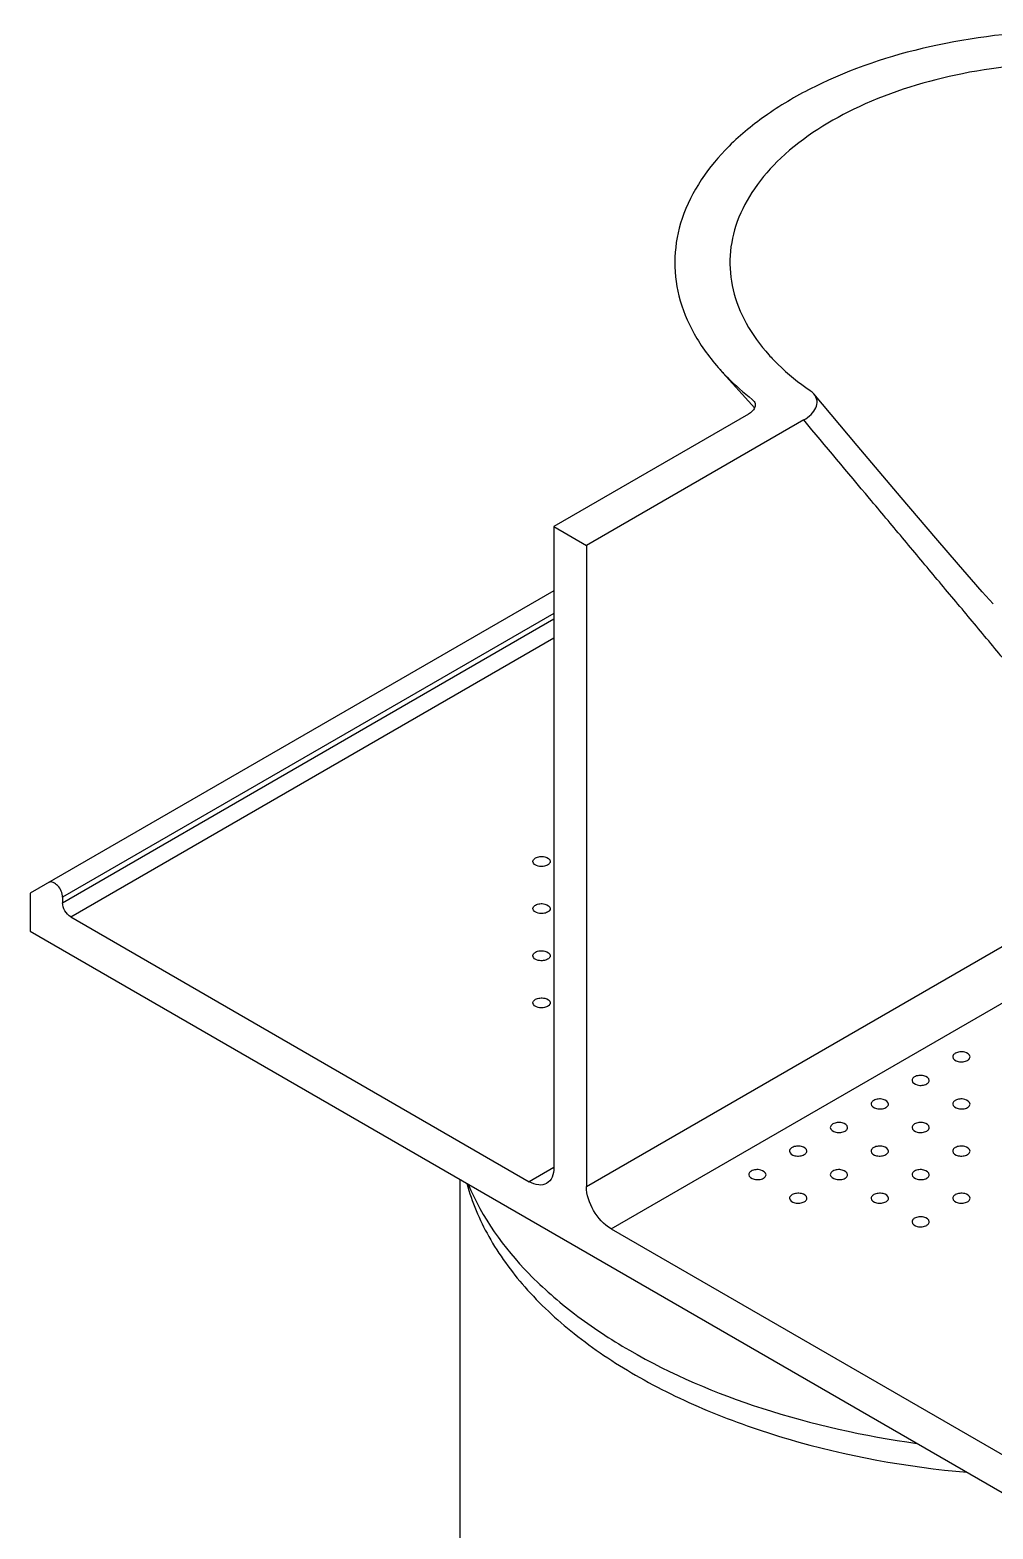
# Model space of a CAD drawing. Header units: millimetres. Extents: x 0 to 1189, y 0 to 841.
# Drawn here: x 751.1 to 834.5, y 346.2 to 476 of the extents above; entities that cross this region are included whole.
import ezdxf

# ---------------------------------------------------------------- set-up
doc = ezdxf.new("R2010")
doc.units = ezdxf.units.MM
doc.header["$LTSCALE"] = 65.395
doc.layers.get('0').update_dxf_attribs({"linetype": 'CONTINUOUS'})
doc.layers.add('AXIS', color=7, linetype='CONTINUOUS')
doc.layers.add('SURFACES', color=7, linetype='CONTINUOUS')

msp = doc.modelspace()

# ---------------------------------------------------------------- linework, layer by layer
at = {"color": 7, "linetype": 'Continuous'}
for p, q in [((813.3, 442.75), (796.45, 433.02)), ((818.1, 442.25), (799.27, 431.38)), ((796.45, 433.02), (796.45, 377.49)), ((796.45, 433.02), (799.27, 431.38)), ((799.27, 431.38), (799.27, 375.86)), ((796.45, 427.46), (751.06, 401.25)), ((834.5, 426.32), (834.5, 426.32)), ((751.06, 401.25), (751.06, 397.98)), ((753.88, 400.91), (753.88, 400.43)), ((754.59, 399.21), (794.32, 376.27)), ((801.4, 372.19), (841.13, 349.25))]:
    msp.add_line(p, q, dxfattribs=at)
at = {"color": 9, "linetype": 'Continuous'}
for p, q in [((796.45, 425.48), (753.88, 400.91)), ((753.88, 400.43), (796.45, 425.01)), ((754.59, 399.21), (796.45, 423.37)), ((799.27, 375.86), (882.18, 423.73)), ((801.4, 372.19), (884.3, 420.05)), ((796.45, 377.49), (794.32, 376.27))]:
    msp.add_line(p, q, dxfattribs=at)
at = {"color": 7, "linetype": 'Continuous'}
msp.add_lwpolyline([(834.5, 426.32), (833.57, 427.36), (832.63, 428.44), (831.51, 429.73), (829.55, 432.01), (826.55, 435.53), (822.74, 440.04), (818.98, 444.5)], dxfattribs=at)
for points, knots in [([(862.24, 472.08), (858.92, 473.48), (851.67, 475.49), (840.38, 476.3), (829.22, 475), (820.69, 472.18), (815.01, 468.89), (810.72, 465.42), (807.67, 461.1), (806.77, 456.36), (807.14, 452.9), (808.52, 449.56), (809.99, 447.56), (810.85, 446.62)], [0, 0, 0, 0, 0.144052, 0.297954, 0.450532, 0.590914, 0.654074, 0.711776, 0.81153, 0.856872, 0.901868, 0.948932, 1, 1, 1, 1]), ([(860.9, 469.19), (858.1, 470.54), (851.84, 472.53), (841.95, 473.52), (832.03, 472.62), (823.15, 469.91), (817.07, 466.16), (813.78, 462.44), (812.23, 459.55), (811.57, 456.51), (811.84, 453.45), (813.03, 450.49), (814.33, 448.73), (815.08, 447.89)], [0, 0, 0, 0, 0.141008, 0.293783, 0.446857, 0.588678, 0.710692, 0.763654, 0.811981, 0.857375, 0.902235, 0.9491, 1, 1, 1, 1]), ([(815.08, 447.89), (815.33, 447.61), (816.43, 446.47), (817.67, 445.48), (818.65, 444.79)], [0, 0, 0, 0, 0.238882, 1, 1, 1, 1]), ([(810.85, 446.62), (811.05, 446.39), (811.93, 445.46), (812.88, 444.62), (813.64, 444.02)], [0, 0, 0, 0, 0.242117, 1, 1, 1, 1]), ([(818.1, 442.25), (818.33, 442.39), (818.74, 442.68), (819.19, 443.25), (819.32, 443.93), (819.12, 444.33), (818.98, 444.5)], [0, 0, 0, 0, 0.291987, 0.543024, 0.765622, 1, 1, 1, 1]), ([(813.76, 443.91), (813.83, 443.82), (813.93, 443.61), (813.86, 443.26), (813.63, 442.97), (813.42, 442.82), (813.3, 442.75)], [0, 0, 0, 0, 0.234646, 0.457112, 0.708255, 1, 1, 1, 1]), ([(753.88, 400.91), (753.88, 401.09), (753.78, 401.47), (753.47, 401.99), (752.91, 402.32), (752.68, 402.19)], [0, 0, 0, 0, 0.277659, 0.577358, 1, 1, 1, 1]), ([(754.59, 399.21), (754.38, 399.33), (754.05, 399.71), (753.88, 400.19), (753.88, 400.43)], [0, 0, 0, 0, 0.499999, 1, 1, 1, 1]), ([(796.45, 377.49), (796.45, 377.21), (796.38, 376.68), (796.03, 376.24), (795.82, 376.12)], [0, 0, 0, 0, 0.550825, 1, 1, 1, 1]), ([(795.82, 376.12), (795.62, 376), (795.07, 375.92), (794.57, 376.13), (794.32, 376.27)], [0, 0, 0, 0, 0.449176, 1, 1, 1, 1]), ([(801.4, 372.19), (800.77, 372.55), (799.77, 373.7), (799.27, 375.13), (799.27, 375.86)], [0, 0, 0, 0, 0.499999, 1, 1, 1, 1])]:
    msp.add_open_spline(points, degree=3, knots=knots, dxfattribs=at)
at = {"color": 9, "linetype": 'Continuous'}
for points, knots in [([(865.3, 469.5), (864.35, 467.27), (862.45, 462.81), (859.6, 456.12), (856.75, 449.43), (854.38, 443.85), (852.48, 439.39), (851.06, 436.04), (849.63, 432.69), (848.21, 429.35), (846.8, 426), (845.62, 423.21), (844.68, 420.97), (843.93, 419.3), (843.17, 417.98), (842.38, 417.1), (841.61, 416.49), (840.51, 416.16), (839.45, 416.74), (838.72, 417.55), (838.01, 418.39), (837.31, 419.25), (836.37, 420.4), (835.19, 421.83), (833.77, 423.53), (832.35, 425.24), (830.92, 426.94), (829.02, 429.21), (826.65, 432.05), (822.85, 436.58), (820, 439.98), (818.1, 442.25)], [0, 0, 0, 0, 0.077641, 0.155281, 0.23292, 0.310558, 0.349376, 0.388192, 0.427005, 0.465814, 0.504613, 0.543399, 0.562815, 0.582347, 0.601944, 0.611362, 0.61995, 0.63349, 0.644842, 0.656463, 0.668296, 0.680166, 0.692034, 0.715753, 0.739455, 0.76315, 0.786839, 0.810527, 0.857898, 0.905266, 1, 1, 1, 1]), ([(788.91, 376.12), (789.34, 374.52), (790.7, 371.31), (793.91, 366.91), (798.24, 362.88), (803.59, 359.31), (809.83, 356.27), (819.33, 352.95), (827.01, 351.57), (832.25, 351.1)], [0, 0, 0, 0, 0.094234, 0.195984, 0.307278, 0.428846, 0.560359, 0.700675, 1, 1, 1, 1])]:
    msp.add_open_spline(points, degree=3, knots=knots, dxfattribs=at)
at = {"color": 7, "linetype": 'Continuous'}
for points in [[(818.98, 444.5), (818.89, 444.61), (818.77, 444.71), (818.65, 444.79)], [(813.64, 444.02), (813.68, 443.99), (813.72, 443.95), (813.76, 443.91)]]:
    msp.add_open_spline(points, degree=3, dxfattribs=at)
at = {"layer": 'AXIS', "color": 7, "linetype": 'Continuous'}
for points, knots in [([(794.63, 404.01), (794.63, 404.04), (794.66, 404.17), (794.77, 404.26), (794.85, 404.31)], [0, 0, 0, 0, 0.220966, 1, 1, 1, 1]), ([(795.91, 403.7), (795.8, 403.63), (795.51, 403.56), (795.06, 403.57), (794.63, 403.8), (794.63, 404.01)], [0, 0, 0, 0, 0.277667, 0.577386, 1, 1, 1, 1]), ([(794.85, 404.31), (794.97, 404.38), (795.25, 404.45), (795.71, 404.45), (796.13, 404.21), (796.13, 404.01)], [0, 0, 0, 0, 0.277667, 0.577386, 1, 1, 1, 1]), ([(796.13, 404.01), (796.13, 403.98), (796.11, 403.85), (796, 403.75), (795.91, 403.7)], [0, 0, 0, 0, 0.220966, 1, 1, 1, 1]), ([(794.63, 399.92), (794.63, 399.95), (794.66, 400.08), (794.77, 400.18), (794.85, 400.23)], [0, 0, 0, 0, 0.220966, 1, 1, 1, 1]), ([(795.91, 399.62), (795.8, 399.55), (795.51, 399.48), (795.06, 399.49), (794.63, 399.72), (794.63, 399.92)], [0, 0, 0, 0, 0.277667, 0.577386, 1, 1, 1, 1]), ([(794.85, 400.23), (794.97, 400.3), (795.25, 400.37), (795.71, 400.36), (796.13, 400.13), (796.13, 399.92)], [0, 0, 0, 0, 0.277667, 0.577386, 1, 1, 1, 1]), ([(796.13, 399.92), (796.13, 399.9), (796.11, 399.77), (796, 399.67), (795.91, 399.62)], [0, 0, 0, 0, 0.220966, 1, 1, 1, 1]), ([(794.63, 395.84), (794.63, 395.87), (794.66, 396), (794.77, 396.1), (794.85, 396.15)], [0, 0, 0, 0, 0.220966, 1, 1, 1, 1]), ([(794.85, 396.15), (794.97, 396.22), (795.25, 396.29), (795.71, 396.28), (796.13, 396.05), (796.13, 395.84)], [0, 0, 0, 0, 0.277667, 0.577386, 1, 1, 1, 1]), ([(795.91, 395.54), (795.8, 395.47), (795.51, 395.4), (795.06, 395.4), (794.63, 395.64), (794.63, 395.84)], [0, 0, 0, 0, 0.277667, 0.577386, 1, 1, 1, 1]), ([(796.13, 395.84), (796.13, 395.81), (796.11, 395.68), (796, 395.59), (795.91, 395.54)], [0, 0, 0, 0, 0.220966, 1, 1, 1, 1]), ([(794.85, 392.07), (794.97, 392.13), (795.25, 392.2), (795.71, 392.2), (796.13, 391.96), (796.13, 391.76)], [0, 0, 0, 0, 0.277667, 0.577386, 1, 1, 1, 1]), ([(794.63, 391.76), (794.63, 391.79), (794.66, 391.92), (794.77, 392.02), (794.85, 392.07)], [0, 0, 0, 0, 0.220966, 1, 1, 1, 1]), ([(795.91, 391.45), (795.8, 391.39), (795.51, 391.32), (795.06, 391.32), (794.63, 391.56), (794.63, 391.76)], [0, 0, 0, 0, 0.277667, 0.577386, 1, 1, 1, 1]), ([(796.13, 391.76), (796.13, 391.73), (796.11, 391.6), (796, 391.5), (795.91, 391.45)], [0, 0, 0, 0, 0.220966, 1, 1, 1, 1]), ([(831.23, 387.39), (831.2, 387.37), (831.09, 387.3), (831.01, 387.18), (831.01, 387.09)], [0, 0, 0, 0, 0.293914, 1, 1, 1, 1]), ([(831.01, 387.09), (831.01, 386.88), (831.43, 386.65), (831.89, 386.64), (832.18, 386.71), (832.29, 386.78)], [0, 0, 0, 0, 0.422614, 0.722333, 1, 1, 1, 1]), ([(832.51, 387.09), (832.51, 387.29), (832.09, 387.53), (831.63, 387.53), (831.35, 387.46), (831.23, 387.39)], [0, 0, 0, 0, 0.422614, 0.722333, 1, 1, 1, 1]), ([(832.29, 386.78), (832.32, 386.8), (832.43, 386.87), (832.51, 387), (832.51, 387.09)], [0, 0, 0, 0, 0.293914, 1, 1, 1, 1]), ([(827.7, 385.35), (827.66, 385.33), (827.56, 385.26), (827.48, 385.14), (827.48, 385.05)], [0, 0, 0, 0, 0.293914, 1, 1, 1, 1]), ([(827.48, 385.05), (827.48, 384.84), (827.9, 384.61), (828.36, 384.6), (828.64, 384.67), (828.76, 384.74)], [0, 0, 0, 0, 0.422614, 0.722333, 1, 1, 1, 1]), ([(828.98, 385.05), (828.98, 385.25), (828.55, 385.48), (828.09, 385.49), (827.81, 385.42), (827.7, 385.35)], [0, 0, 0, 0, 0.422614, 0.722333, 1, 1, 1, 1]), ([(828.76, 384.74), (828.79, 384.76), (828.89, 384.83), (828.98, 384.95), (828.98, 385.05)], [0, 0, 0, 0, 0.293914, 1, 1, 1, 1]), ([(824.16, 383.31), (824.13, 383.29), (824.02, 383.22), (823.94, 383.1), (823.94, 383)], [0, 0, 0, 0, 0.293914, 1, 1, 1, 1]), ([(825.44, 383), (825.44, 383.21), (825.02, 383.44), (824.56, 383.45), (824.28, 383.38), (824.16, 383.31)], [0, 0, 0, 0, 0.422614, 0.722333, 1, 1, 1, 1]), ([(831.23, 383.31), (831.2, 383.29), (831.09, 383.22), (831.01, 383.1), (831.01, 383)], [0, 0, 0, 0, 0.293914, 1, 1, 1, 1]), ([(832.51, 383), (832.51, 383.21), (832.09, 383.44), (831.63, 383.45), (831.35, 383.38), (831.23, 383.31)], [0, 0, 0, 0, 0.422614, 0.722333, 1, 1, 1, 1]), ([(823.94, 383), (823.94, 382.8), (824.36, 382.57), (824.82, 382.56), (825.1, 382.63), (825.22, 382.7)], [0, 0, 0, 0, 0.422614, 0.722333, 1, 1, 1, 1]), ([(825.22, 382.7), (825.25, 382.72), (825.36, 382.79), (825.44, 382.91), (825.44, 383)], [0, 0, 0, 0, 0.293914, 1, 1, 1, 1]), ([(831.01, 383), (831.01, 382.8), (831.43, 382.57), (831.89, 382.56), (832.18, 382.63), (832.29, 382.7)], [0, 0, 0, 0, 0.422614, 0.722333, 1, 1, 1, 1]), ([(832.29, 382.7), (832.32, 382.72), (832.43, 382.79), (832.51, 382.91), (832.51, 383)], [0, 0, 0, 0, 0.293914, 1, 1, 1, 1]), ([(820.62, 381.27), (820.59, 381.25), (820.49, 381.18), (820.4, 381.05), (820.4, 380.96)], [0, 0, 0, 0, 0.293914, 1, 1, 1, 1]), ([(820.4, 380.96), (820.4, 380.76), (820.83, 380.52), (821.29, 380.52), (821.57, 380.59), (821.69, 380.66)], [0, 0, 0, 0, 0.422614, 0.722333, 1, 1, 1, 1]), ([(821.9, 380.96), (821.9, 381.17), (821.48, 381.4), (821.02, 381.41), (820.74, 381.34), (820.62, 381.27)], [0, 0, 0, 0, 0.422614, 0.722333, 1, 1, 1, 1]), ([(821.69, 380.66), (821.72, 380.68), (821.82, 380.75), (821.9, 380.87), (821.9, 380.96)], [0, 0, 0, 0, 0.293914, 1, 1, 1, 1]), ([(827.7, 381.27), (827.66, 381.25), (827.56, 381.18), (827.48, 381.05), (827.48, 380.96)], [0, 0, 0, 0, 0.293914, 1, 1, 1, 1]), ([(827.48, 380.96), (827.48, 380.76), (827.9, 380.52), (828.36, 380.52), (828.64, 380.59), (828.76, 380.66)], [0, 0, 0, 0, 0.422614, 0.722333, 1, 1, 1, 1]), ([(828.98, 380.96), (828.98, 381.17), (828.55, 381.4), (828.09, 381.41), (827.81, 381.34), (827.7, 381.27)], [0, 0, 0, 0, 0.422614, 0.722333, 1, 1, 1, 1]), ([(828.76, 380.66), (828.79, 380.68), (828.89, 380.75), (828.98, 380.87), (828.98, 380.96)], [0, 0, 0, 0, 0.293914, 1, 1, 1, 1]), ([(817.09, 379.23), (817.06, 379.21), (816.95, 379.14), (816.87, 379.01), (816.87, 378.92)], [0, 0, 0, 0, 0.293914, 1, 1, 1, 1]), ([(818.37, 378.92), (818.37, 379.13), (817.95, 379.36), (817.49, 379.37), (817.21, 379.3), (817.09, 379.23)], [0, 0, 0, 0, 0.422614, 0.722333, 1, 1, 1, 1]), ([(824.16, 379.23), (824.13, 379.21), (824.02, 379.14), (823.94, 379.01), (823.94, 378.92)], [0, 0, 0, 0, 0.293914, 1, 1, 1, 1]), ([(825.44, 378.92), (825.44, 379.13), (825.02, 379.36), (824.56, 379.37), (824.28, 379.3), (824.16, 379.23)], [0, 0, 0, 0, 0.422614, 0.722333, 1, 1, 1, 1]), ([(831.23, 379.23), (831.2, 379.21), (831.09, 379.14), (831.01, 379.01), (831.01, 378.92)], [0, 0, 0, 0, 0.293914, 1, 1, 1, 1]), ([(832.51, 378.92), (832.51, 379.13), (832.09, 379.36), (831.63, 379.37), (831.35, 379.3), (831.23, 379.23)], [0, 0, 0, 0, 0.422614, 0.722333, 1, 1, 1, 1]), ([(816.87, 378.92), (816.87, 378.72), (817.29, 378.48), (817.75, 378.48), (818.03, 378.55), (818.15, 378.62)], [0, 0, 0, 0, 0.422614, 0.722333, 1, 1, 1, 1]), ([(818.15, 378.62), (818.18, 378.63), (818.29, 378.71), (818.37, 378.83), (818.37, 378.92)], [0, 0, 0, 0, 0.293914, 1, 1, 1, 1]), ([(823.94, 378.92), (823.94, 378.72), (824.36, 378.48), (824.82, 378.48), (825.1, 378.55), (825.22, 378.62)], [0, 0, 0, 0, 0.422614, 0.722333, 1, 1, 1, 1]), ([(825.22, 378.62), (825.25, 378.63), (825.36, 378.71), (825.44, 378.83), (825.44, 378.92)], [0, 0, 0, 0, 0.293914, 1, 1, 1, 1]), ([(831.01, 378.92), (831.01, 378.72), (831.43, 378.48), (831.89, 378.48), (832.18, 378.55), (832.29, 378.62)], [0, 0, 0, 0, 0.422614, 0.722333, 1, 1, 1, 1]), ([(832.29, 378.62), (832.32, 378.63), (832.43, 378.71), (832.51, 378.83), (832.51, 378.92)], [0, 0, 0, 0, 0.293914, 1, 1, 1, 1]), ([(813.55, 377.19), (813.52, 377.17), (813.42, 377.1), (813.33, 376.97), (813.33, 376.88)], [0, 0, 0, 0, 0.293914, 1, 1, 1, 1]), ([(813.33, 376.88), (813.33, 376.68), (813.76, 376.44), (814.22, 376.44), (814.5, 376.51), (814.61, 376.57)], [0, 0, 0, 0, 0.422614, 0.722333, 1, 1, 1, 1]), ([(814.83, 376.88), (814.83, 377.08), (814.41, 377.32), (813.95, 377.33), (813.67, 377.25), (813.55, 377.19)], [0, 0, 0, 0, 0.422614, 0.722333, 1, 1, 1, 1]), ([(814.61, 376.57), (814.65, 376.59), (814.75, 376.66), (814.83, 376.79), (814.83, 376.88)], [0, 0, 0, 0, 0.293914, 1, 1, 1, 1]), ([(820.62, 377.19), (820.59, 377.17), (820.49, 377.1), (820.4, 376.97), (820.4, 376.88)], [0, 0, 0, 0, 0.293914, 1, 1, 1, 1]), ([(820.4, 376.88), (820.4, 376.68), (820.83, 376.44), (821.29, 376.44), (821.57, 376.51), (821.69, 376.57)], [0, 0, 0, 0, 0.422614, 0.722333, 1, 1, 1, 1]), ([(821.9, 376.88), (821.9, 377.08), (821.48, 377.32), (821.02, 377.33), (820.74, 377.25), (820.62, 377.19)], [0, 0, 0, 0, 0.422614, 0.722333, 1, 1, 1, 1]), ([(821.69, 376.57), (821.72, 376.59), (821.82, 376.66), (821.9, 376.79), (821.9, 376.88)], [0, 0, 0, 0, 0.293914, 1, 1, 1, 1]), ([(827.7, 377.19), (827.66, 377.17), (827.56, 377.1), (827.48, 376.97), (827.48, 376.88)], [0, 0, 0, 0, 0.293914, 1, 1, 1, 1]), ([(827.48, 376.88), (827.48, 376.68), (827.9, 376.44), (828.36, 376.44), (828.64, 376.51), (828.76, 376.57)], [0, 0, 0, 0, 0.422614, 0.722333, 1, 1, 1, 1]), ([(828.98, 376.88), (828.98, 377.08), (828.55, 377.32), (828.09, 377.33), (827.81, 377.25), (827.7, 377.19)], [0, 0, 0, 0, 0.422614, 0.722333, 1, 1, 1, 1]), ([(828.76, 376.57), (828.79, 376.59), (828.89, 376.66), (828.98, 376.79), (828.98, 376.88)], [0, 0, 0, 0, 0.293914, 1, 1, 1, 1]), ([(789.02, 376.05), (790.22, 373.17), (793.16, 369.09), (798.28, 364.64), (804.85, 360.33), (814.74, 356.14), (823.35, 354.24), (827.89, 353.61)], [0, 0, 0, 0, 0.200894, 0.314034, 0.436116, 0.705014, 1, 1, 1, 1]), ([(818.37, 374.84), (818.37, 375.04), (817.95, 375.28), (817.49, 375.28), (817.21, 375.21), (817.09, 375.15)], [0, 0, 0, 0, 0.422614, 0.722333, 1, 1, 1, 1]), ([(825.44, 374.84), (825.44, 375.04), (825.02, 375.28), (824.56, 375.28), (824.28, 375.21), (824.16, 375.15)], [0, 0, 0, 0, 0.422614, 0.722333, 1, 1, 1, 1]), ([(832.51, 374.84), (832.51, 375.04), (832.09, 375.28), (831.63, 375.28), (831.35, 375.21), (831.23, 375.15)], [0, 0, 0, 0, 0.422614, 0.722333, 1, 1, 1, 1]), ([(817.09, 375.15), (817.06, 375.13), (816.95, 375.06), (816.87, 374.93), (816.87, 374.84)], [0, 0, 0, 0, 0.293914, 1, 1, 1, 1]), ([(816.87, 374.84), (816.87, 374.64), (817.29, 374.4), (817.75, 374.39), (818.03, 374.47), (818.15, 374.53)], [0, 0, 0, 0, 0.422614, 0.722333, 1, 1, 1, 1]), ([(818.15, 374.53), (818.18, 374.55), (818.29, 374.62), (818.37, 374.75), (818.37, 374.84)], [0, 0, 0, 0, 0.293914, 1, 1, 1, 1]), ([(824.16, 375.15), (824.13, 375.13), (824.02, 375.06), (823.94, 374.93), (823.94, 374.84)], [0, 0, 0, 0, 0.293914, 1, 1, 1, 1]), ([(823.94, 374.84), (823.94, 374.64), (824.36, 374.4), (824.82, 374.39), (825.1, 374.47), (825.22, 374.53)], [0, 0, 0, 0, 0.422614, 0.722333, 1, 1, 1, 1]), ([(825.22, 374.53), (825.25, 374.55), (825.36, 374.62), (825.44, 374.75), (825.44, 374.84)], [0, 0, 0, 0, 0.293914, 1, 1, 1, 1]), ([(831.23, 375.15), (831.2, 375.13), (831.09, 375.06), (831.01, 374.93), (831.01, 374.84)], [0, 0, 0, 0, 0.293914, 1, 1, 1, 1]), ([(831.01, 374.84), (831.01, 374.64), (831.43, 374.4), (831.89, 374.39), (832.18, 374.47), (832.29, 374.53)], [0, 0, 0, 0, 0.422614, 0.722333, 1, 1, 1, 1]), ([(832.29, 374.53), (832.32, 374.55), (832.43, 374.62), (832.51, 374.75), (832.51, 374.84)], [0, 0, 0, 0, 0.293914, 1, 1, 1, 1]), ([(827.7, 373.1), (827.66, 373.09), (827.56, 373.01), (827.48, 372.89), (827.48, 372.8)], [0, 0, 0, 0, 0.293914, 1, 1, 1, 1]), ([(827.48, 372.8), (827.48, 372.59), (827.9, 372.36), (828.36, 372.35), (828.64, 372.43), (828.76, 372.49)], [0, 0, 0, 0, 0.422614, 0.722333, 1, 1, 1, 1]), ([(828.98, 372.8), (828.98, 373), (828.55, 373.24), (828.09, 373.24), (827.81, 373.17), (827.7, 373.1)], [0, 0, 0, 0, 0.422614, 0.722333, 1, 1, 1, 1]), ([(828.76, 372.49), (828.79, 372.51), (828.89, 372.58), (828.98, 372.71), (828.98, 372.8)], [0, 0, 0, 0, 0.293914, 1, 1, 1, 1])]:
    msp.add_open_spline(points, degree=3, knots=knots, dxfattribs=at)
at = {"layer": 'SURFACES', "color": 7, "linetype": 'Continuous'}
for p, q in [((813.87, 443.26), (810.84, 446.62)), ((751.06, 397.98), (844.66, 343.94)), ((788.29, 376.49), (788.29, 308.54))]:
    msp.add_line(p, q, dxfattribs=at)

doc.saveas('drawing.dxf')
